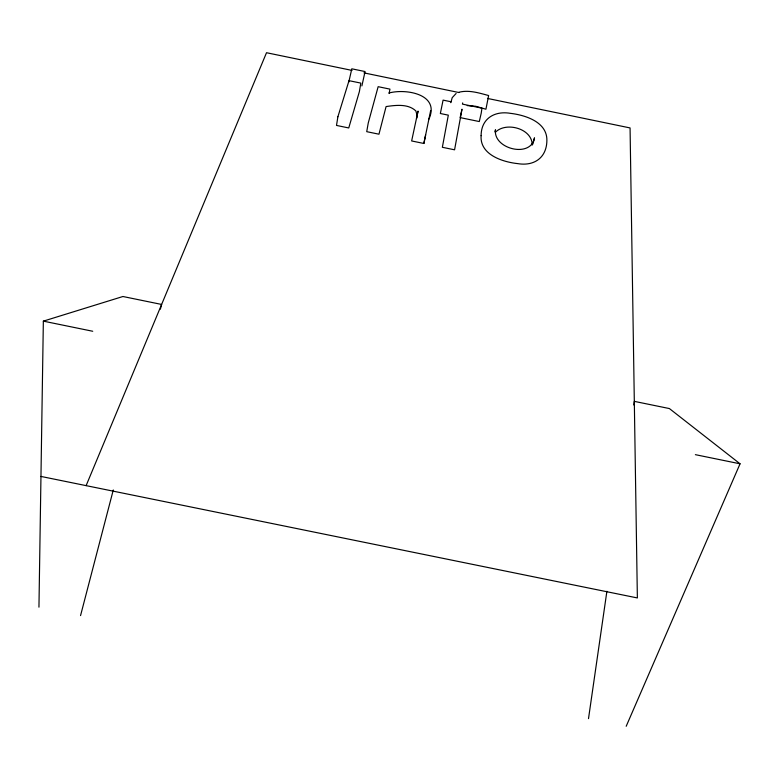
<?xml version="1.0" encoding="UTF-8"?>
<svg xmlns="http://www.w3.org/2000/svg" width="779" height="779" viewBox="0 0 779 779"><rect width="100%" height="100%" fill="white"/><g stroke="black" fill="none" stroke-linecap="round" stroke-linejoin="round"><path stroke-width="1.17" d="M38.95 607.162L43.351 321.143L122.926 296.507L161.623 304.443L160.396 309.136M428.908 119.119C440.408 94.074 405.596 88.378 388.935 93.032M416.492 118.379L416.911 114.786L415.879 110.969C408.147 103.558 395.732 105.184 386.082 106.567L378.964 134.202L366.724 131.67L368.243 123.033L378.146 86.683L389.948 89.127L389.169 93.344M588.505 718.637L606.899 591.251M633.794 404.973L634.31 401.36L669.385 408.556L740.05 463.807L626.189 726.281M348.768 82.116L351.806 68.805L365.059 71.551L361.894 85.924M462.677 102.916L462.473 104.123L481.967 108.164L481.218 113.179L479.289 121.553L460.136 117.6L461.986 109.196L454.576 149.811L442.355 147.289L448.324 115.156L440.349 113.51L443.085 100.121L451.051 101.767M416.561 118.515L418.041 111.085L411.643 140.95L423.873 143.472L430.641 110.657M423.873 143.472L425.636 134.884M450.827 102.692L452.209 97.677L456.104 93.49M494.977 131.865L495.483 129.762C492.941 149.023 531.2 158.458 534.491 137.825L532.846 144.115M80.549 615.595L113.286 489.962M86.118 485.638L266.515 52.719L352.05 70.412M495.561 132.148C506.038 121.456 532.485 128.554 532.193 145.118M459.065 92.214C468.968 89.741 479.095 92.993 488.628 95.544L485.93 109.226L475.784 106.285L467.225 105.593M43.351 321.143L92.73 331.26M695.374 454.663L740.05 463.807M40.966 476.436L637.368 597.941L630.065 127.931L487.488 98.436M363.939 72.875L458.977 92.535M481.11 135.643C479.698 154.622 502.484 162.003 517.723 163.619C534.102 166.394 546.741 157.757 546.887 140.386C547.17 121.972 525.426 115.117 510.44 113.345C494.626 110.599 481.179 118.535 481.11 135.643M337.891 116.762L336.499 125.429L348.749 127.96L359.392 91.571L360.813 83.1L349.011 80.665L337.891 116.762"/></g></svg>
